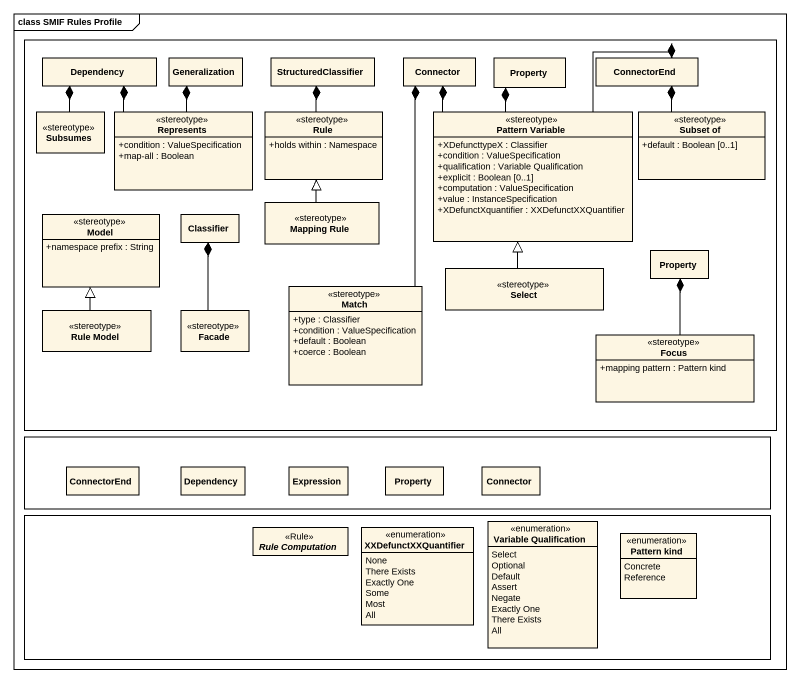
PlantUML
@startuml
mainframe class SMIF Rules Profile
hide circle
hide empty members
skinparam classAttributeIconSize 0
rectangle " " as rectangle1 {
  class Dependency
  class Generalization
  class StructuredClassifier
  class Connector
  class Property
  class ConnectorEnd
  class Subsumes <<stereotype>>
  class Represents <<stereotype>> {
    +condition : ValueSpecification
    +map-all : Boolean
  }
  class Rule <<stereotype>> {
    +holds within : Namespace
  }
  class "Pattern Variable" as Pattern_Variable <<stereotype>> {
    +XDefuncttypeX : Classifier
    +condition : ValueSpecification
    +qualification : Variable Qualification
    +explicit : Boolean [0..1]
    +computation : ValueSpecification
    +value : InstanceSpecification
    +XDefunctXquantifier : XXDefunctXXQuantifier
  }
  class "Subset of" as Subset_of <<stereotype>> {
    +default : Boolean [0..1]
  }
  class "Mapping Rule" as Mapping_Rule <<stereotype>>
  class Model <<stereotype>> {
    +namespace prefix : String
  }
  class Classifier
  class Match <<stereotype>> {
    +type : Classifier
    +condition : ValueSpecification
    +default : Boolean
    +coerce : Boolean
  }
  class Select <<stereotype>>
  class "Property" as Property_2
  class "Rule Model" as Rule_Model <<stereotype>>
  class Facade <<stereotype>>
  class Focus <<stereotype>> {
    +mapping pattern : Pattern kind
  }
}
rectangle " " as rectangle2 {
  class "ConnectorEnd" as ConnectorEnd_2
  class "Dependency" as Dependency_2
  class Expression
  class "Property" as Property_3
  class "Connector" as Connector_2
}
rectangle " " as rectangle3 {
  abstract class "Rule Computation" as Rule_Computation <<Rule>>
  enum XXDefunctXXQuantifier {
    None
    There Exists
    Exactly One
    Some
    Most
    All
  }
  enum "Variable Qualification" as Variable_Qualification {
    Select
    Optional
    Default
    Assert
    Negate
    Exactly One
    There Exists
    All
  }
  enum "Pattern kind" as Pattern_kind {
    Concrete
    Reference
  }
}
Subsumes -up-* Dependency
Represents -up-* Dependency
Represents -up-* Generalization
Rule -up-* StructuredClassifier
Pattern_Variable -up-* Connector
Pattern_Variable -up-* Property
Pattern_Variable -up-* ConnectorEnd
Subset_of -up-* ConnectorEnd
Mapping_Rule -up-|> Rule
Match -up-* Connector
Select -up-|> Pattern_Variable
Rule_Model -up-|> Model
Facade -up-* Classifier
Focus -up-* Property_2
@enduml
